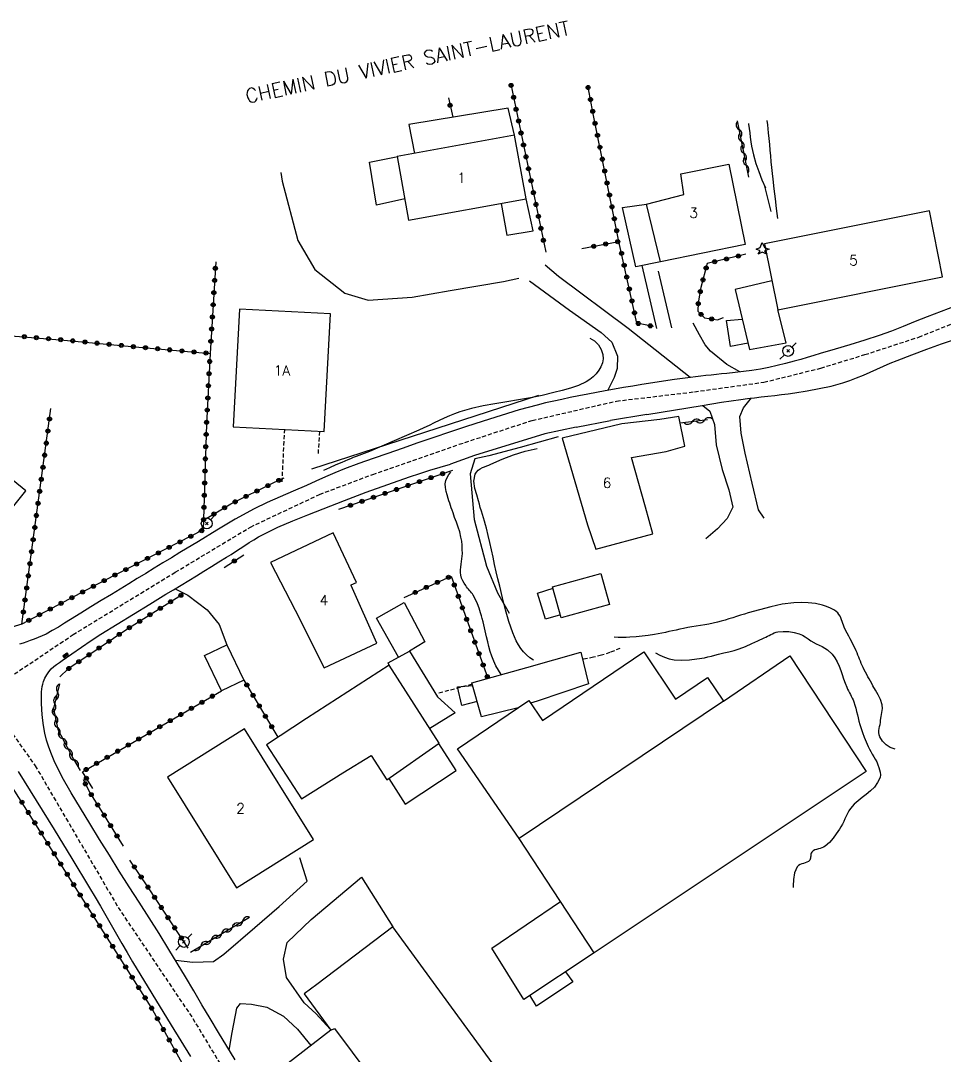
# Model space of a CAD drawing. Header units: millimetres. Extents: x 176000 to 177000, y 162000 to 163001.
# Drawn here: x 176129.2 to 176243.1, y 162182.6 to 162310.1 of the extents above; entities that cross this region are included whole.
import ezdxf
from ezdxf.enums import TextEntityAlignment as Align

# ---------------------------------------------------------------- set-up
doc = ezdxf.new("R2010")
doc.units = ezdxf.units.MM
doc.linetypes.add('DASHED', pattern=[0.75, 0.5, -0.25])
doc.layers.get('0').update_dxf_attribs({"linetype": 'CONTINUOUS'})
for name, color, linetype in [('W0001', 6, 'DASHED'), ('W0008', 7, 'CONTINUOUS'), ('W0017', 7, 'CONTINUOUS'), ('W0101', 7, 'CONTINUOUS'), ('W0104', 1, 'CONTINUOUS'), ('W0112', 1, 'DASHED'), ('W0211', 2, 'CONTINUOUS'), ('W0214', 2, 'CONTINUOUS'), ('W0300', 7, 'CONTINUOUS'), ('W0303', 7, 'CONTINUOUS'), ('W0310', 3, 'CONTINUOUS'), ('W0323', 7, 'CONTINUOUS'), ('W0401', 7, 'CONTINUOUS'), ('W0473', 7, 'CONTINUOUS'), ('W0989', 7, 'CONTINUOUS'), ('W0991', 7, 'CONTINUOUS')]:
    doc.layers.add(name, color=color, linetype=linetype)
doc.styles.get("Standard").update_dxf_attribs({"font": 'romans.shx', "width": 0.85})

# ---------------------------------------------------------------- blocks, each defined once
blk = doc.blocks.new('T303')
for p, q in [((-0.77, 0), (-0.28, 0.21)), ((-0.28, -0.21), (-0.77, 0)), ((-0.28, 0.21), (0, 0.83)), ((0, 0.83), (0.28, 0.21)), ((0.28, 0.21), (0.83, 0)), ((0.83, 0), (0.28, -0.21)), ((-0.49, -0.63), (-0.28, -0.21)), ((0, -0.35), (-0.49, -0.63)), ((0.56, -0.63), (0, -0.35)), ((0.28, -0.21), (0.56, -0.63))]:
    blk.add_line(p, q)
blk = doc.blocks.new('T473')
for p, q in [((-0.166667, 0.166667), (0.166667, -0.166667)), ((-0.166667, -0.166667), (0.166667, 0.166667)), ((0.500001, 0.500001), (1.000002, 1.000002)), ((-1.000002, -1.000002), (-0.500001, -0.500001))]:
    blk.add_line(p, q)
blk.add_ellipse((0, 0), major_axis=(0.471405, 0.471405), ratio=1, start_param=5.4977871438, end_param=11.780972451)
blk = doc.blocks.new('T401')
for p, q in [((-0.3, 0.3), (0, 0.3)), ((-0.3, -0.25), (-0.3, 0.3)), ((-0.3, 0.15), (0, 0.15)), ((-0.3, 0), (0, 0)), ((0, 0.3), (0, -0.25)), ((-0.3, -0.15), (0, -0.15)), ((-0.3, -0.25), (-0.3, -0.3)), ((-0.3, -0.3), (0, -0.3)), ((0, -0.3), (0, -0.25))]:
    blk.add_line(p, q)
blk = doc.blocks.new('t310o')
at = {"color": 0, "linetype": 'Continuous'}
for centre, start, end in [((-0.5, 0.38), 216.8699, 323.1304), ((0.5, -0.37), 36.8699, 143.1303)]:
    blk.add_arc(centre, 0.625, start, end, dxfattribs=at)
blk = doc.blocks.new('t323o')
at = {"color": 0, "linetype": 'Continuous'}
for radius in [0.25, 0.15]:
    blk.add_circle((0, 0), radius, dxfattribs=at)

msp = doc.modelspace()

# ---------------------------------------------------------------- linework, layer by layer
at = {"layer": 'W0001'}
for points in [[(176124.72, 162227.1), (176135.66, 162234.46), (176148.26, 162242.15), (176157.53, 162247.72), (176166.05, 162251.74), (176172.6, 162254.21), (176183.26, 162257.92), (176192.25, 162260.86), (176202.65, 162263.24), (176212.26, 162264.39), (176220.82, 162265.57), (176227.83, 162267.31), (176233.27, 162268.97), (176239.92, 162271.13), (176253.49, 162276.6), (176263.87, 162281.08), (176265.3, 162281.86), (176266.79, 162282.53), (176268.33, 162283.09), (176269.9, 162283.52)], [(176124.72, 162227.1), (176131, 162218.3), (176141.23, 162200.83), (176150.42, 162187.15), (176160.18, 162171)]]:
    msp.add_lwpolyline(points, dxfattribs=at)
at = {"layer": 'W0008'}
for points in [[(176244.38, 162274.96), (176240.94, 162273.62), (176239.47, 162273.04), (176238, 162272.44), (176236.53, 162271.87), (176235.04, 162271.33), (176233.24, 162270.73), (176231.41, 162270.19), (176229.59, 162269.66), (176227.77, 162269.12), (176226.96, 162268.87), (176226.15, 162268.63), (176225.35, 162268.38), (176224.53, 162268.15), (176223.5, 162267.88), (176222.47, 162267.61), (176221.43, 162267.37), (176220.38, 162267.16), (176219.35, 162267), (176218.31, 162266.88), (176217.27, 162266.77), (176216.24, 162266.66), (176215.6, 162266.59), (176214.96, 162266.51), (176214.32, 162266.45), (176213.68, 162266.38), (176213.04, 162266.31), (176212.4, 162266.23), (176211.76, 162266.16), (176211.12, 162266.07), (176209.79, 162265.89), (176208.45, 162265.69), (176207.12, 162265.48), (176205.79, 162265.27), (176204.65, 162265.09), (176203.52, 162264.9), (176202.39, 162264.71), (176201.26, 162264.51), (176200.18, 162264.31), (176199.1, 162264.1), (176198.02, 162263.89), (176196.94, 162263.67), (176195.92, 162263.45), (176194.91, 162263.24), (176193.9, 162263.01), (176192.89, 162262.76), (176190.65, 162262.15), (176188.43, 162261.48), (176186.22, 162260.78), (176184.02, 162260.07), (176182.06, 162259.42), (176180.12, 162258.76), (176178.18, 162258.08), (176176.24, 162257.4), (176174.46, 162256.79), (176172.67, 162256.17), (176170.89, 162255.55), (176169.12, 162254.88), (176167.93, 162254.4), (176166.76, 162253.89), (176165.59, 162253.37), (176164.42, 162252.85), (176162.8, 162252.15), (176161.18, 162251.46), (176159.57, 162250.73), (176157.99, 162249.95), (176155.66, 162248.69), (176153.37, 162247.34), (176151.11, 162245.95), (176148.84, 162244.58), (176147.78, 162243.94), (176146.73, 162243.3), (176145.67, 162242.65), (176144.62, 162242.01), (176143.57, 162241.36), (176142.52, 162240.71), (176141.46, 162240.06), (176140.41, 162239.42), (176139.14, 162238.65), (176137.87, 162237.87), (176136.61, 162237.1), (176135.33, 162236.33), (176134.59, 162235.87), (176133.85, 162235.4), (176133.11, 162234.95), (176132.34, 162234.53), (176131.86, 162234.31), (176131.38, 162234.1), (176130.89, 162233.91), (176130.39, 162233.73), (176129.96, 162233.57), (176129.52, 162233.42), (176129.07, 162233.28)], [(176213.21, 162262.7), (176214.39, 162262.9), (176215.58, 162263.1), (176216.78, 162263.28), (176217.97, 162263.45), (176218.8, 162263.56), (176219.64, 162263.66), (176220.48, 162263.76), (176221.31, 162263.85), (176222.15, 162263.94), (176222.99, 162264.04), (176223.82, 162264.15), (176224.65, 162264.27), (176226.14, 162264.52), (176227.62, 162264.78), (176229.09, 162265.1), (176230.55, 162265.49), (176231.41, 162265.78), (176232.25, 162266.1), (176233.09, 162266.45), (176233.92, 162266.82), (176234.74, 162267.19), (176235.57, 162267.56), (176236.4, 162267.92), (176237.24, 162268.26), (176239.05, 162268.96), (176240.88, 162269.63), (176242.7, 162270.28), (176244.54, 162270.93)], [(176206.37, 162261.61), (176213.21, 162262.7)], [(176197.69, 162260.04), (176201.92, 162260.87)], [(176206.37, 162261.61), (176201.92, 162260.87)], [(176197.69, 162260.04), (176193.83, 162259.19)], [(176193.83, 162259.19), (176185.15, 162256.55)], [(176185.15, 162256.55), (176182.18, 162255.47)], [(176155.66, 162182.06), (176154.61, 162183.75), (176153.58, 162185.44), (176152.56, 162187.15), (176151.55, 162188.85), (176150.54, 162190.56), (176149.53, 162192.27), (176148.51, 162193.97), (176147.48, 162195.67), (176146.27, 162197.61), (176145.05, 162199.55), (176143.82, 162201.48), (176142.59, 162203.4), (176141.36, 162205.33), (176140.14, 162207.27), (176138.93, 162209.21), (176137.75, 162211.17), (176136.59, 162213.07), (176135.44, 162214.97), (176134.33, 162216.91), (176133.35, 162218.91), (176132.99, 162219.74), (176132.68, 162220.59), (176132.41, 162221.46), (176132.19, 162222.33), (176132.01, 162223.27), (176131.88, 162224.21), (176131.81, 162225.16), (176131.78, 162226.11), (176131.77, 162226.43), (176131.77, 162226.75), (176131.78, 162227.08), (176131.79, 162227.4), (176131.82, 162227.72), (176131.87, 162228.05), (176131.93, 162228.37), (176132.02, 162228.68), (176132.2, 162229.11), (176132.42, 162229.51), (176132.68, 162229.89), (176132.97, 162230.24), (176133.28, 162230.54), (176133.62, 162230.8), (176133.98, 162231.04), (176134.33, 162231.28), (176135.51, 162232.11), (176136.7, 162232.93), (176137.9, 162233.73), (176139.1, 162234.52), (176141.09, 162235.77), (176143.1, 162237), (176145.11, 162238.21), (176147.12, 162239.43), (176148.06, 162240), (176148.99, 162240.57), (176149.92, 162241.14), (176150.86, 162241.71), (176151.79, 162242.28), (176152.72, 162242.85), (176153.65, 162243.42), (176154.58, 162243.99), (176155.15, 162244.35), (176155.7, 162244.71), (176156.26, 162245.08), (176156.82, 162245.45), (176157.38, 162245.81), (176157.94, 162246.16), (176158.52, 162246.5), (176159.11, 162246.82), (176160.91, 162247.7), (176162.76, 162248.49), (176164.62, 162249.24), (176166.49, 162249.97), (176169.13, 162251), (176171.8, 162252), (176174.47, 162252.96), (176177.15, 162253.89), (176178.4, 162254.31), (176179.66, 162254.71), (176180.92, 162255.1), (176182.18, 162255.47)], [(176128.88, 162217.61), (176131.11, 162214.03), (176133.33, 162210.45), (176135.53, 162206.86), (176137.7, 162203.26), (176138.37, 162202.12), (176139.04, 162200.98), (176139.69, 162199.84), (176140.35, 162198.7), (176141, 162197.55), (176141.66, 162196.41), (176142.32, 162195.27), (176143, 162194.13), (176145.36, 162190.23), (176147.75, 162186.34), (176150.16, 162182.46)]]:
    msp.add_lwpolyline(points, dxfattribs=at)
at = {"layer": 'W0017'}
for points in [[(176211.73, 162266.15), (176204.1, 162272.18), (176195.51, 162278.61), (176193.85, 162279.99)], [(176207.64, 162272.17), (176205.8, 162279.97)], [(176209.45, 162272.28), (176207.84, 162279.26)], [(176191.94, 162278.06), (176196.84, 162274.46), (176200.77, 162271.7), (176202.09, 162270.49), (176202.76, 162268.79), (176202.74, 162267.25), (176202.38, 162266.16), (176201.58, 162264.57)], [(176217.85, 162266.85), (176216.26, 162267.75), (176214.24, 162269.38), (176213.56, 162270.19), (176212.87, 162271.42), (176212.09, 162272.86)], [(176220.84, 162248.8), (176220.16, 162249.83), (176219.36, 162253.11), (176218.5, 162256.84), (176218, 162259.27), (176217.87, 162261.36), (176218.3, 162262.4), (176219.27, 162263.64)], [(176213.27, 162262.71), (176214.15, 162262.01), (176214.73, 162260.35), (176214.95, 162257.84), (176215.66, 162254.8), (176216.49, 162252.32), (176216.97, 162250.19), (176216.31, 162248.76), (176215.11, 162247.48), (176213.68, 162246.26)], [(176148.23, 162240.11), (176149.8, 162239.32), (176152.2, 162237.51), (176153.67, 162235.72), (176154.61, 162233.21)], [(176148.29, 162194.34), (176150.43, 162194.1), (176152.98, 162194.19), (176154.25, 162195.1), (176158.05, 162198.35), (176161.06, 162200.96), (176164.53, 162204.08), (176163.61, 162206.94)], [(176167.35, 162185.85), (176165.62, 162187.74), (176164.17, 162189.1), (176161.99, 162192.19), (176161.59, 162194.47), (176162.04, 162196.52), (176165.01, 162199.36), (176171.23, 162204.57), (176175.08, 162198.44)], [(176154.92, 162183.27), (176155.27, 162185.41), (176155.85, 162188.41), (176156.3, 162189), (176157.64, 162188.94), (176159.53, 162188.57), (176161.6, 162187.45), (176163.33, 162185.85), (176164.98, 162183.83)]]:
    msp.add_lwpolyline(points, dxfattribs=at)
at = {"layer": 'W0101'}
for points in [[(176177.03, 162285.52), (176191.5, 162288.16), (176190.07, 162296.01), (176175.6, 162293.37)], [(176222.53, 162274.49), (176242.85, 162278.56), (176241.22, 162286.69), (176220.9, 162282.61)], [(176156.16, 162274.57), (176155.4, 162260.07), (176166.63, 162259.48), (176167.39, 162273.98)], [(176114.43, 162253.25), (176124.28, 162245.29), (176129.86, 162252.19), (176120.01, 162260.15)], [(176160.02, 162243.35), (176163.06, 162237.48), (176166.62, 162230.38), (176173.1, 162233.42), (176169.93, 162240.53), (176169.95, 162240.58), (176170.61, 162240.88), (176167.71, 162247.02)], [(176165.32, 162209.2), (176156.79, 162222.84), (176147.3, 162216.9), (176155.83, 162203.27)]]:
    msp.add_lwpolyline(points, close=True, dxfattribs=at)
for points in [[(176206.34, 162287.52), (176210.93, 162288.69), (176210.57, 162291.25), (176216.51, 162292.45), (176218.51, 162282.55)], [(176208.06, 162280.42), (176206.34, 162287.52)], [(176218.51, 162282.55), (176208.06, 162280.42)], [(176210.33, 162261.36), (176208.01, 162260.99), (176203.31, 162260.45), (176195.96, 162258.66)], [(176207.13, 162246.9), (176206.23, 162250.17), (176204.51, 162256.3), (176208.77, 162257.05), (176211.07, 162257.69), (176210.33, 162261.36)], [(176195.96, 162258.66), (176199.09, 162247.99)], [(176199.09, 162247.99), (176199.08, 162247.99), (176200.1, 162244.99), (176207.13, 162246.9)]]:
    msp.add_lwpolyline(points, dxfattribs=at)
at = {"layer": 'W0104'}
for points in [[(176190.07, 162296.01), (176189.31, 162299.34), (176177.07, 162297.34), (176177.76, 162293.77)], [(176176.55, 162288.15), (176173.08, 162287.4), (176172.22, 162292.7), (176175.68, 162293.39)], [(176188.45, 162287.6), (176189.12, 162283.67), (176192.38, 162284.21), (176191.5, 162288.16)], [(176208.06, 162280.42), (176205.03, 162279.8), (176203.4, 162287.08), (176206.34, 162287.52)], [(176221.81, 162278.07), (176217.27, 162277.01), (176219.04, 162269.62)], [(176219.04, 162269.62), (176223.58, 162270.42), (176222.53, 162274.49)], [(176218.86, 162270.4), (176216.69, 162269.96), (176216.22, 162273.17), (176218.15, 162273.34)], [(176195.74, 162236.9), (176193.89, 162236.35), (176192.93, 162239.59), (176194.83, 162240.18)], [(176175.76, 162231.67), (176173.05, 162236.51), (176176.49, 162238.42), (176179.04, 162233.57), (176177.13, 162232.43)], [(176174.61, 162230.68), (176174.51, 162230.97), (176177.13, 162232.43), (176180.58, 162226.8), (176182.76, 162224.81), (176179.63, 162222.9)], [(176190.53, 162225.45), (176185.99, 162224.34), (176184.8, 162228.53), (176191.58, 162230.42), (176191.61, 162230.43), (176198.27, 162232.29), (176199.19, 162228.39)], [(176185.46, 162226.21), (176183.57, 162225.72), (176183.05, 162228.01), (176184.89, 162228.21)], [(176199.19, 162228.39), (176192.85, 162226.27)], [(176215.83, 162226.26), (176190.66, 162209.35)], [(176192.85, 162226.27), (176192.85, 162226.26), (176192.06, 162226.01)], [(176174.58, 162216.73), (176176.62, 162213.55), (176182.87, 162217.72), (176180.74, 162221.05)], [(176199.9, 162195.23), (176191.21, 162189.49), (176187.27, 162195.82), (176195.74, 162201.59)], [(176193.1, 162173.76), (176175.08, 162198.44), (176165.7, 162191.34), (176164.15, 162190.18), (176167.44, 162185.72), (176167.91, 162185.94), (176179.01, 162171)], [(176196.37, 162192.9), (176197.25, 162191.69), (176192.8, 162188.66), (176191.98, 162190.01)], [(176167.44, 162185.72), (176160.89, 162180.67), (176168.19, 162171)]]:
    msp.add_lwpolyline(points, dxfattribs=at)
for points in [[(176201.77, 162238.18), (176195.84, 162236.55), (176194.78, 162240.37), (176200.72, 162242)], [(176154.61, 162233.21), (176156.71, 162228.86), (176153.95, 162227.53), (176151.85, 162231.87)], [(176233.42, 162217.6), (176199.9, 162195.23), (176190.66, 162209.35), (176183.06, 162220.39), (176191.84, 162226.34), (176193.54, 162223.86), (176206.03, 162232.36), (176209.94, 162226.49), (176213.87, 162229.17), (176215.83, 162226.26), (176224.03, 162231.83)], [(176174.61, 162230.68), (176164.45, 162224.12), (176159.5, 162220.89), (176163.84, 162214.22), (176168.92, 162217.43), (176172.41, 162219.55), (176174.34, 162216.56), (176180.79, 162221.09)]]:
    msp.add_lwpolyline(points, close=True, dxfattribs=at)
at = {"layer": 'W0112'}
for points in [[(176161.44, 162253.29), (176161.75, 162259.74)], [(176166.04, 162259.51), (176165.86, 162256.74)], [(176203.08, 162232.76), (176201.84, 162232.25), (176200.78, 162231.92), (176199.81, 162231.68), (176198.47, 162231.41)], [(176184.85, 162228.34), (176180.56, 162227.19)]]:
    msp.add_lwpolyline(points, dxfattribs=at)
at = {"layer": 'W0211'}
for points in [[(176218.9, 162297.47), (176218.91, 162297.39), (176219, 162296.85), (176219.07, 162296.3), (176219.14, 162295.75), (176219.22, 162295.21), (176219.3, 162294.66), (176219.41, 162294.11), (176219.54, 162293.58), (176219.83, 162292.54), (176220.18, 162291.52), (176220.57, 162290.52), (176221.01, 162289.53)], [(176220.87, 162289.9), (176221.69, 162286.61)], [(176199.38, 162271.01), (176199.94, 162270.66), (176200.41, 162270.19), (176200.76, 162269.62), (176200.98, 162268.98), (176201.01, 162268.46), (176200.91, 162267.95), (176200.72, 162267.47), (176200.48, 162267.04), (176200.16, 162266.6), (176199.78, 162266.23), (176199.36, 162265.9), (176198.91, 162265.62), (176197.96, 162265.16), (176196.96, 162264.82), (176195.95, 162264.55), (176194.94, 162264.29), (176193.5, 162263.94), (176192.05, 162263.65), (176190.59, 162263.4), (176189.13, 162263.16), (176187.67, 162262.92), (176186.22, 162262.64), (176184.77, 162262.31), (176183.35, 162261.9), (176182.69, 162261.67), (176182.05, 162261.42), (176181.41, 162261.14), (176180.79, 162260.85), (176180.16, 162260.55), (176179.54, 162260.25), (176178.92, 162259.95), (176178.29, 162259.67), (176176.78, 162259), (176175.26, 162258.33), (176173.74, 162257.67), (176172.22, 162257.03), (176171.88, 162256.9), (176171.55, 162256.77), (176171.21, 162256.64), (176170.88, 162256.52), (176170.54, 162256.4), (176170.2, 162256.27), (176169.87, 162256.14), (176169.54, 162256.01), (176168.78, 162255.69), (176168.04, 162255.37), (176167.29, 162255.03), (176166.55, 162254.69)], [(176192.42, 162231.31), (176191.98, 162231.62), (176191.57, 162231.97), (176191.19, 162232.35), (176190.85, 162232.77), (176190.55, 162233.22), (176190.29, 162233.69), (176190.08, 162234.18), (176189.88, 162234.67), (176189.38, 162236.09), (176188.97, 162237.53), (176188.61, 162238.98), (176188.25, 162240.43), (176188.03, 162241.32), (176187.82, 162242.21), (176187.63, 162243.11), (176187.44, 162244.01), (176187.24, 162244.9), (176187.05, 162245.8), (176186.84, 162246.69), (176186.62, 162247.58), (176186.5, 162248.01), (176186.38, 162248.43), (176186.25, 162248.85), (176186.12, 162249.27), (176185.99, 162249.68), (176185.86, 162250.11), (176185.75, 162250.53), (176185.65, 162250.96), (176185.44, 162251.69), (176185.18, 162252.49), (176185.05, 162253.36), (176185.24, 162254.22), (176185.4, 162254.49), (176185.61, 162254.71), (176185.86, 162254.9), (176186.13, 162255.05), (176186.39, 162255.16), (176186.65, 162255.26), (176186.91, 162255.36), (176187.17, 162255.48), (176188.54, 162256.09), (176189.95, 162256.62), (176191.39, 162257.06), (176192.85, 162257.41)], [(176236.99, 162220.36), (176236.4, 162220.56), (176235.87, 162220.89), (176235.43, 162221.33), (176235.11, 162221.86), (176235.03, 162222.12), (176234.99, 162222.39), (176234.99, 162222.65), (176235.03, 162222.91), (176235.08, 162223.16), (176235.13, 162223.4), (176235.18, 162223.65), (176235.21, 162223.9), (176235.27, 162224.37), (176235.36, 162224.85), (176235.43, 162225.34), (176235.4, 162225.83), (176235.21, 162226.46), (176234.91, 162227.05), (176234.58, 162227.6), (176234.26, 162228.16), (176234.11, 162228.44), (176233.96, 162228.72), (176233.8, 162229), (176233.64, 162229.28), (176233.49, 162229.56), (176233.33, 162229.84), (176233.18, 162230.13), (176233.04, 162230.41), (176232.93, 162230.67), (176232.82, 162230.92), (176232.71, 162231.18), (176232.61, 162231.44), (176232.51, 162231.69), (176232.41, 162231.95), (176232.3, 162232.21), (176232.19, 162232.46), (176232.01, 162232.83), (176231.83, 162233.2), (176231.65, 162233.56), (176231.46, 162233.93), (176231.27, 162234.29), (176231.08, 162234.65), (176230.89, 162235.02), (176230.71, 162235.39), (176230.62, 162235.61), (176230.54, 162235.83), (176230.46, 162236.06), (176230.39, 162236.29), (176230.3, 162236.52), (176230.2, 162236.74), (176230.07, 162236.95), (176229.91, 162237.14), (176229.5, 162237.49), (176229.02, 162237.74), (176228.53, 162237.93), (176228.03, 162238.08), (176227.17, 162238.28), (176226.29, 162238.39), (176225.4, 162238.43), (176224.52, 162238.4), (176223.08, 162238.22), (176221.66, 162237.9), (176220.27, 162237.51), (176218.88, 162237.13), (176218.41, 162236.99), (176217.93, 162236.85), (176217.46, 162236.7), (176216.99, 162236.55), (176216.51, 162236.4), (176216.04, 162236.25), (176215.56, 162236.12), (176215.08, 162235.99), (176214.56, 162235.88), (176214.04, 162235.77), (176213.52, 162235.67), (176213, 162235.58), (176212.48, 162235.5), (176211.95, 162235.41), (176211.43, 162235.32), (176210.91, 162235.22), (176210.46, 162235.13), (176210.01, 162235.03), (176209.56, 162234.93), (176209.12, 162234.83), (176208.67, 162234.73), (176208.22, 162234.64), (176207.77, 162234.55), (176207.32, 162234.47), (176206.57, 162234.36), (176205.82, 162234.26), (176205.06, 162234.18), (176204.3, 162234.13), (176203.82, 162234.11), (176203.33, 162234.1), (176202.84, 162234.11), (176202.36, 162234.14)]]:
    msp.add_lwpolyline(points, dxfattribs=at)
at = {"layer": 'W0214'}
for points in [[(176222.55, 162285.76), (176222.39, 162286.96), (176222.23, 162288.17), (176222.08, 162289.38), (176221.94, 162290.58), (176221.87, 162291.3), (176221.8, 162292.02), (176221.73, 162292.73), (176221.67, 162293.45), (176221.61, 162294.16), (176221.55, 162294.88), (176221.48, 162295.6), (176221.4, 162296.31), (176221.29, 162297.28), (176221.22, 162297.81)], [(176188.42, 162229.54), (176188.09, 162230.08), (176187.79, 162230.63), (176187.51, 162231.2), (176187.27, 162231.79), (176187.08, 162232.38), (176186.92, 162232.98), (176186.78, 162233.59), (176186.63, 162234.19), (176186.54, 162234.56), (176186.45, 162234.93), (176186.37, 162235.31), (176186.29, 162235.68), (176186.2, 162236.05), (176186.11, 162236.43), (176186.01, 162236.79), (176185.9, 162237.16), (176185.71, 162237.71), (176185.5, 162238.26), (176185.27, 162238.8), (176185, 162239.32), (176184.89, 162239.48), (176184.78, 162239.63), (176184.66, 162239.77), (176184.53, 162239.91), (176184.41, 162240.05), (176184.29, 162240.2), (176184.17, 162240.35), (176184.07, 162240.5), (176183.88, 162240.8), (176183.71, 162241.1), (176183.56, 162241.43), (176183.46, 162241.77), (176183.42, 162242.11), (176183.42, 162242.45), (176183.45, 162242.79), (176183.5, 162243.13), (176183.55, 162243.46), (176183.6, 162243.79), (176183.64, 162244.13), (176183.65, 162244.46), (176183.64, 162244.97), (176183.62, 162245.48), (176183.57, 162245.99), (176183.48, 162246.49), (176183.33, 162247.11), (176183.13, 162247.71), (176182.91, 162248.31), (176182.7, 162248.91), (176182.6, 162249.2), (176182.5, 162249.49), (176182.39, 162249.78), (176182.29, 162250.07), (176182.19, 162250.36), (176182.09, 162250.65), (176182, 162250.95), (176181.92, 162251.25), (176181.79, 162251.68), (176181.65, 162252.12), (176181.56, 162252.58), (176181.55, 162253.05), (176181.63, 162253.45), (176181.77, 162253.83), (176181.97, 162254.18), (176182.23, 162254.5)], [(176207.44, 162232.23), (176207.99, 162231.93), (176208.56, 162231.68), (176209.16, 162231.49), (176209.77, 162231.37), (176210.71, 162231.3), (176211.64, 162231.36), (176212.57, 162231.48), (176213.48, 162231.62), (176213.92, 162231.71), (176214.36, 162231.82), (176214.79, 162231.94), (176215.23, 162232.05), (176215.86, 162232.21), (176216.5, 162232.36), (176217.14, 162232.52), (176217.77, 162232.72), (176218.55, 162233.01), (176219.32, 162233.35), (176220.08, 162233.71), (176220.85, 162234.05), (176221.06, 162234.15), (176221.26, 162234.26), (176221.47, 162234.37), (176221.67, 162234.48), (176221.88, 162234.58), (176222.1, 162234.67), (176222.32, 162234.75), (176222.55, 162234.8), (176223.21, 162234.86), (176223.88, 162234.84), (176224.53, 162234.73), (176225.17, 162234.56), (176225.56, 162234.39), (176225.92, 162234.17), (176226.27, 162233.93), (176226.62, 162233.7), (176227.28, 162233.34), (176227.98, 162232.99), (176228.65, 162232.59), (176229.24, 162232.06), (176229.58, 162231.6), (176229.86, 162231.11), (176230.1, 162230.59), (176230.29, 162230.06), (176230.47, 162229.54), (176230.64, 162229.01), (176230.82, 162228.49), (176231.04, 162227.97), (176231.14, 162227.75), (176231.25, 162227.53), (176231.37, 162227.3), (176231.48, 162227.08), (176231.59, 162226.86), (176231.7, 162226.64), (176231.8, 162226.41), (176231.89, 162226.17), (176232.02, 162225.78), (176232.14, 162225.39), (176232.24, 162224.99), (176232.34, 162224.59), (176232.43, 162224.19), (176232.53, 162223.79), (176232.63, 162223.39), (176232.76, 162223), (176232.96, 162222.41), (176233.18, 162221.83), (176233.41, 162221.26), (176233.66, 162220.69), (176233.82, 162220.36), (176233.99, 162220.04), (176234.18, 162219.73), (176234.36, 162219.42), (176234.55, 162219.1), (176234.72, 162218.77), (176234.87, 162218.43), (176234.99, 162218.08), (176235.08, 162217.8), (176235.16, 162217.5), (176235.19, 162217.18), (176235.14, 162216.87), (176234.84, 162216.24), (176234.44, 162215.68), (176233.96, 162215.2), (176233.44, 162214.77), (176232.93, 162214.38), (176232.42, 162213.98), (176231.93, 162213.55), (176231.51, 162213.05), (176231.3, 162212.74), (176231.12, 162212.42), (176230.96, 162212.1), (176230.8, 162211.77), (176230.65, 162211.44), (176230.49, 162211.11), (176230.31, 162210.79), (176230.12, 162210.48), (176229.74, 162209.92), (176229.34, 162209.36), (176228.89, 162208.84), (176228.38, 162208.38), (176228.18, 162208.26), (176227.97, 162208.18), (176227.76, 162208.12), (176227.54, 162208.07), (176227.32, 162208), (176227.1, 162207.92), (176226.9, 162207.8), (176226.72, 162207.64), (176226.65, 162207.53), (176226.61, 162207.4), (176226.6, 162207.27), (176226.59, 162207.15), (176226.58, 162207.03), (176226.57, 162206.9), (176226.54, 162206.78), (176226.47, 162206.66), (176226.31, 162206.51), (176226.11, 162206.4), (176225.9, 162206.32), (176225.69, 162206.26), (176225.49, 162206.2), (176225.28, 162206.12), (176225.08, 162206), (176224.92, 162205.84), (176224.57, 162205.1), (176224.46, 162204.29), (176224.44, 162203.49), (176224.43, 162203.31)]]:
    msp.add_lwpolyline(points, dxfattribs=at)
at = {"layer": 'W0300'}
for points in [[(176161.27, 162291.42), (176161.45, 162290.35), (176163.39, 162283.05), (176165.48, 162279.45), (176169.15, 162276.55), (176172.04, 162275.7), (176177.48, 162276.06), (176182.16, 162276.89), (176188.73, 162277.99), (176190.63, 162278.39)], [(176165.08, 162254.88), (176193.06, 162263.97)], [(176195.46, 162258.82), (176190.78, 162257.51), (176186.93, 162256.48), (176185.17, 162256.11), (176184.6, 162254.27), (176185.11, 162248.67), (176186.64, 162242.88), (176187.99, 162239.61), (176189.43, 162237.11)]]:
    msp.add_lwpolyline(points, dxfattribs=at)
at = {"layer": 'W0310'}
for points in [[(176217.53, 162297.78), (176218.91, 162290.85)], [(176213.86, 162260.94), (176210.5, 162260.52)], [(176133.98, 162228.38), (176133.27, 162225.36), (176133.77, 162222.78), (176135.72, 162219.1), (176136.55, 162217.72)], [(176150.12, 162195.32), (176157.43, 162199.64)]]:
    msp.add_lwpolyline(points, dxfattribs=at)
at = {"layer": 'W0323'}
for points in [[(176189.63, 162302.28), (176193.94, 162281.59)], [(176198.38, 162282.03), (176202.94, 162282.91), (176199.78, 162298.63), (176199.15, 162301.93)], [(176181.94, 162300.63), (176182.46, 162298.22)], [(176207.23, 162272.44), (176205.16, 162272.84), (176202.94, 162282.91)], [(176218.61, 162281.34), (176213.84, 162280.18), (176213.06, 162277.23), (176212.73, 162275.35), (176212.69, 162274.31), (176213.5, 162273.49), (176215.1, 162273.27), (176215.84, 162273.54)], [(176153.25, 162280.41), (176152.56, 162269.12)], [(176117.09, 162272.33), (176123.04, 162271.71), (176134.53, 162270.77), (176143.76, 162269.89), (176152.56, 162269.12), (176152.11, 162260.39), (176151.71, 162247.36), (176139.52, 162241.13), (176129.34, 162235.77), (176127.18, 162235.09), (176125.56, 162234.85), (176124.39, 162235.44), (176122.86, 162236.79), (176119.9, 162239.63), (176124.11, 162245.43)], [(176129.34, 162235.77), (176132.94, 162262.34)], [(176155.15, 162171), (176151.44, 162177.4), (176145.28, 162188.55), (176137.65, 162200.63), (176127.11, 162217.38), (176124.8, 162221.43), (176096.84, 162192.32), (176086.42, 162202.96), (176115.53, 162233.76), (176100.26, 162250.18), (176094.65, 162255.53), (176090.12, 162252.28), (176084.68, 162261.73), (176074.36, 162251.34), (176058.36, 162234.98), (176040.9, 162217.23), (176037.57, 162213.65)], [(176168.44, 162249.92), (176182.49, 162254.74)], [(176151.75, 162248.58), (176155.11, 162250.56), (176160.42, 162253.2), (176161.69, 162253.77)], [(176154.27, 162242.73), (176156.73, 162244.31)], [(176176.47, 162239.04), (176182.26, 162241.66), (176186.8, 162229.09)], [(176149.14, 162239.42), (176142.15, 162235.03), (176137.59, 162231.95), (176135.07, 162230.24), (176134.05, 162229.27)], [(176156.71, 162228.86), (176160.92, 162221.82)], [(176138.11, 162215.48), (176136.81, 162217.57), (176153.95, 162227.53)], [(176141.87, 162208.38), (176139.12, 162212.82), (176137.77, 162214.95), (176136.94, 162216.55)], [(176149.85, 162195.82), (176144.95, 162203.25), (176142.67, 162206.67)]]:
    msp.add_lwpolyline(points, dxfattribs=at)

# ---------------------------------------------------------------- block references
at = {"layer": 'W0303'}
msp.add_blockref('T303', (176220.62, 162281.96), dxfattribs=at)
at = {"layer": 'W0310'}
for p, rotation in [((176217.74, 162296.73), 281.2986321394811), ((176218.03, 162295.26), 281.2986321394811), ((176218.32, 162293.79), 281.2986321394811), ((176218.62, 162292.32), 281.2986321394811), ((176211.99, 162260.7), 187.070344820131), ((176213.48, 162260.89), 187.070344820131), ((176133.75, 162227.4), 256.6716843092648), ((176133.4, 162225.94), 256.6716843092648), ((176133.44, 162224.47), 281.0451111651398), ((176133.73, 162223), 281.0451111651398), ((176134.37, 162221.65), 297.9201824681048), ((176135.07, 162220.33), 297.9201824681048), ((176135.78, 162219.01), 301.1769774816581), ((176156.57, 162199.13), 30.59954190434025), ((176155.28, 162198.37), 30.59954190434025), ((176152.7, 162196.84), 30.59954190434025), ((176153.99, 162197.61), 30.59954190434025), ((176151.41, 162196.08), 30.59954190434025)]:
    msp.add_blockref('t310o', p, dxfattribs=dict(at, rotation=rotation))
at = {"layer": 'W0323'}
for p, rotation in [((176189.66, 162302.15), 281.7702016571735), ((176199.15, 162301.89), 100.8706508105503), ((176189.97, 162300.68), 281.7702016571735), ((176199.44, 162300.41), 100.8706508105503), ((176182.14, 162299.69), 282.069356039416), ((176190.27, 162299.21), 281.7702016571735), ((176199.72, 162298.94), 100.8706508105503), ((176190.58, 162297.75), 281.7702016571735), ((176190.88, 162296.28), 281.7702016571735), ((176200.01, 162297.47), 101.3863071822635), ((176200.31, 162296), 101.3863071822635), ((176191.19, 162294.81), 281.7702016571735), ((176200.6, 162294.53), 101.3863071822635), ((176191.5, 162293.34), 281.7702016571735), ((176200.9, 162293.06), 101.3863071822635), ((176191.8, 162291.87), 281.7702016571735), ((176201.2, 162291.59), 101.3863071822635), ((176192.11, 162290.4), 281.7702016571735), ((176201.49, 162290.12), 101.3863071822635), ((176192.41, 162288.93), 281.7702016571735), ((176201.79, 162288.65), 101.3863071822635), ((176192.72, 162287.47), 281.7702016571735), ((176202.09, 162287.18), 101.3863071822635), ((176193.03, 162286), 281.7702016571735), ((176202.38, 162285.71), 101.3863071822635), ((176193.33, 162284.53), 281.7702016571735), ((176202.68, 162284.24), 101.3863071822635), ((176193.64, 162283.06), 281.7702016571735), ((176199.85, 162282.32), 10.89436777505244), ((176201.32, 162282.6), 10.89436777505244), ((176202.8, 162282.88), 10.89436777505244), ((176203.27, 162281.45), 102.3841977829353), ((176217.67, 162281.11), 193.6710005622749), ((176203.59, 162279.98), 102.3841977829353), ((176214.76, 162280.41), 193.6710005622749), ((176216.21, 162280.76), 193.6710005622749), ((176153.2, 162279.6), 266.4821163441917), ((176203.91, 162278.52), 102.3841977829353), ((176213.7, 162279.65), 255.2621734336039), ((176153.11, 162278.11), 266.4821163441917), ((176213.31, 162278.19), 255.2621734336039), ((176153.02, 162276.61), 266.4821163441917), ((176204.23, 162277.05), 102.3841977829353), ((176212.97, 162276.74), 259.9259672091973), ((176152.93, 162275.11), 266.4821163441917), ((176204.55, 162275.59), 102.3841977829353), ((176212.72, 162275.26), 267.9114441533108), ((176152.84, 162273.61), 266.4821163441917), ((176204.87, 162274.12), 102.3841977829353), ((176213.08, 162273.92), 314.6480647482391), ((176214.39, 162273.37), 352.3068015109158), ((176152.74, 162272.12), 266.4821163441917), ((176205.34, 162272.8), 169.0940013944523), ((176206.81, 162272.52), 169.0940013944523), ((176129.65, 162271.17), 355.3457840100632), ((176131.15, 162271.05), 355.3457840100632), ((176132.64, 162270.92), 355.3457840100632), ((176134.14, 162270.8), 355.3457840100632), ((176135.63, 162270.67), 354.5561542198031), ((176137.13, 162270.52), 354.5561542198031), ((176138.62, 162270.38), 354.5561542198031), ((176140.11, 162270.24), 354.5561542198031), ((176141.61, 162270.1), 354.5561542198031), ((176143.1, 162269.95), 354.5561542198031), ((176144.59, 162269.82), 355.0100217570864), ((176146.09, 162269.69), 355.0100217570864), ((176147.58, 162269.56), 355.0100217570864), ((176152.65, 162270.62), 266.4821163441917), ((176149.08, 162269.43), 355.0100217570864), ((176150.57, 162269.3), 355.0100217570864), ((176152.06, 162269.17), 355.0100217570864), ((176152.51, 162268.12), 267.0419987708131), ((176152.43, 162266.62), 267.0419987708131), ((176152.35, 162265.13), 267.0419987708131), ((176152.28, 162263.63), 267.0419987708131), ((176152.2, 162262.13), 267.0419987708131), ((176132.76, 162261.04), 82.29919934359627), ((176152.12, 162260.63), 267.0419987708131), ((176132.56, 162259.55), 82.29919934359627), ((176132.36, 162258.06), 82.29919934359627), ((176152.07, 162259.13), 268.2690850491455), ((176152.02, 162257.63), 268.2690850491455), ((176132.16, 162256.58), 82.29919934359627), ((176151.98, 162256.13), 268.2690850491455), ((176131.96, 162255.09), 82.29919934359627), ((176151.93, 162254.63), 268.2690850491455), ((176181.21, 162254.3), 18.93757329315546), ((176131.75, 162253.6), 82.29919934359627), ((176151.89, 162253.14), 268.2690850491455), ((176161.03, 162253.47), 24.17144421023204), ((176178.37, 162253.32), 18.93757329315546), ((176179.79, 162253.81), 18.93757329315546), ((176131.55, 162252.12), 82.29919934359627), ((176158.34, 162252.16), 26.43527613409973), ((176159.68, 162252.83), 26.43527613409973), ((176174.12, 162251.86), 18.93757329315546), ((176175.53, 162252.35), 18.93757329315546), ((176176.95, 162252.84), 18.93757329315546), ((176131.35, 162250.63), 82.29919934359627), ((176151.84, 162251.64), 268.2690850491455), ((176155.65, 162250.83), 26.43527613409973), ((176156.99, 162251.49), 26.43527613409973), ((176169.86, 162250.4), 18.93757329315546), ((176171.28, 162250.89), 18.93757329315546), ((176172.7, 162251.38), 18.93757329315546), ((176131.15, 162249.14), 82.29919934359627), ((176151.8, 162250.14), 268.2690850491455), ((176153.04, 162249.34), 30.46479991839055), ((176154.34, 162250.1), 30.46479991839055), ((176151.75, 162248.64), 268.2690850491455), ((176130.95, 162247.66), 82.29919934359627), ((176150.18, 162246.58), 207.0552744853589), ((176151.52, 162247.26), 207.0552744853589), ((176130.75, 162246.17), 82.29919934359627), ((176148.85, 162245.89), 207.0552744853589), ((176130.55, 162244.68), 82.29919934359627), ((176146.18, 162244.53), 207.0552744853589), ((176147.51, 162245.21), 207.0552744853589), ((176130.35, 162243.2), 82.29919934359627), ((176143.5, 162243.16), 207.0552744853589), ((176144.84, 162243.85), 207.0552744853589), ((176155.54, 162243.54), 32.66557798389555), ((176130.15, 162241.71), 82.29919934359627), ((176140.83, 162241.8), 207.0552744853589), ((176142.17, 162242.48), 207.0552744853589), ((176181.94, 162241.52), 24.35733539611741), ((176129.95, 162240.22), 82.29919934359627), ((176138.17, 162240.42), 207.7903233837246), ((176139.5, 162241.12), 207.7903233837246), ((176179.2, 162240.28), 24.35733539611741), ((176180.57, 162240.9), 24.35733539611741), ((176182.65, 162240.58), 289.8483853401263), ((176135.52, 162239.02), 207.7903233837246), ((176136.84, 162239.72), 207.7903233837246), ((176148.96, 162239.31), 212.131828049799), ((176177.84, 162239.66), 24.35733539611741), ((176183.15, 162239.17), 289.8483853401263), ((176129.74, 162238.74), 82.29919934359627), ((176132.86, 162237.62), 207.7903233837246), ((176134.19, 162238.32), 207.7903233837246), ((176146.42, 162237.71), 212.131828049799), ((176147.69, 162238.51), 212.131828049799), ((176183.66, 162237.76), 289.8483853401263), ((176129.54, 162237.25), 82.29919934359627), ((176131.53, 162236.92), 207.7903233837246), ((176145.15, 162236.91), 212.131828049799), ((176184.17, 162236.35), 289.8483853401263), ((176130.21, 162236.22), 207.7903233837246), ((176142.61, 162235.32), 212.131828049799), ((176143.88, 162236.11), 212.131828049799), ((176141.36, 162234.49), 214.0538636962017), ((176184.68, 162234.94), 289.8483853401263), ((176138.87, 162232.81), 214.0538636962017), ((176140.11, 162233.65), 214.0538636962017), ((176185.19, 162233.53), 289.8483853401263), ((176137.63, 162231.97), 214.0538636962017), ((176185.7, 162232.12), 289.8483853401263), ((176135.14, 162230.29), 214.0501510250895), ((176136.38, 162231.13), 214.0501510250895), ((176186.21, 162230.71), 289.8483853401263), ((176186.72, 162229.29), 289.8483853401263), ((176157.08, 162228.26), 300.8559948068102), ((176151.55, 162226.13), 30.15033514521383), ((176152.84, 162226.88), 30.15033514521383), ((176157.85, 162226.97), 300.8559948068102), ((176150.25, 162225.38), 30.15033514521383), ((176158.62, 162225.68), 300.8559948068102), ((176147.65, 162223.87), 30.15033514521383), ((176148.95, 162224.62), 30.15033514521383), ((176159.38, 162224.39), 300.8559948068102), ((176145.06, 162222.36), 30.15033514521383), ((176146.36, 162223.12), 30.15033514521383), ((176160.15, 162223.11), 300.8559948068102), ((176143.76, 162221.61), 30.15033514521383), ((176141.17, 162220.1), 30.15033514521383), ((176142.47, 162220.86), 30.15033514521383), ((176138.57, 162218.6), 30.15033514521383), ((176139.87, 162219.35), 30.15033514521383), ((176137.28, 162217.84), 30.15033514521383), ((176137.19, 162216.07), 117.7036993551504), ((176137.31, 162216.76), 121.8793554304883), ((176137.91, 162214.75), 122.1616200012798), ((176129.36, 162213.81), 122.1634303942555), ((176138.7, 162213.48), 122.1616200012798), ((176130.16, 162212.54), 122.1634303942555), ((176139.5, 162212.21), 121.7528113230182), ((176130.95, 162211.27), 122.1634303942555), ((176140.29, 162210.93), 121.7528113230182), ((176131.75, 162210), 122.1634303942555), ((176141.08, 162209.65), 121.7528113230182), ((176132.55, 162208.73), 122.1634303942555), ((176133.35, 162207.46), 122.1634303942555), ((176134.15, 162206.19), 122.1634303942555), ((176143.23, 162205.84), 123.6513776951173), ((176134.95, 162204.92), 122.1634303942555), ((176144.06, 162204.59), 123.6513776951173), ((176135.74, 162203.65), 122.1634303942555), ((176144.89, 162203.34), 123.6513776951173), ((176136.54, 162202.38), 122.1634303942555), ((176145.72, 162202.09), 123.3810587735), ((176137.34, 162201.11), 122.1634303942555), ((176146.54, 162200.83), 123.3810587735), ((176138.14, 162199.84), 122.3020516800617), ((176147.37, 162199.58), 123.3810587735), ((176138.94, 162198.58), 122.3020516800617), ((176148.2, 162198.33), 123.3810587735), ((176139.75, 162197.31), 122.3020516800617), ((176149.02, 162197.08), 123.3810587735), ((176140.55, 162196.04), 122.3020516800617), ((176141.35, 162194.77), 122.3020516800617), ((176142.15, 162193.5), 122.3020516800617), ((176142.95, 162192.24), 122.3020516800617), ((176143.75, 162190.97), 122.3020516800617), ((176144.55, 162189.7), 122.3020516800617), ((176145.35, 162188.43), 118.9064200369758), ((176146.07, 162187.12), 118.9064200369758), ((176146.8, 162185.8), 118.9064200369758), ((176147.52, 162184.49), 118.9064200369758), ((176148.25, 162183.18), 118.9064200369758)]:
    msp.add_blockref('t323o', p, dxfattribs=dict(at, rotation=rotation))
at = {"layer": 'W0401', "rotation": 305.3210332975842}
msp.add_blockref('T401', (176134.82, 162231.79), dxfattribs=at)
at = {"layer": 'W0473'}
for p in [(176223.8, 162269.42), (176152.14, 162248.17), (176149.32, 162196.59)]:
    msp.add_blockref('T473', p, dxfattribs=at)

# ---------------------------------------------------------------- texts
at = {"layer": 'W0989'}
for rotation, p in [(12.0303, (176157.11, 162299.92)), (301.3695, (176113.26, 162201.67))]:
    msp.add_text('CHEMIN DU VIVIER SAINT-LAURENT', height=1.75, rotation=rotation, dxfattribs=at).set_placement(p)
at = {"layer": 'W0991'}
for s, p in [('1', (176183.55, 162290.76)), ('3', (176212.16, 162286.44)), ('5', (176231.87, 162280.59)), ('1A', (176161.4, 162267.02)), ('6', (176201.48, 162253.17)), ('4', (176166.59, 162238.7)), ('2', (176156.31, 162213.05))]:
    msp.add_text(s, height=1.25, dxfattribs=at).set_placement(p, align=Align.MIDDLE_CENTER)

doc.saveas('drawing.dxf')
